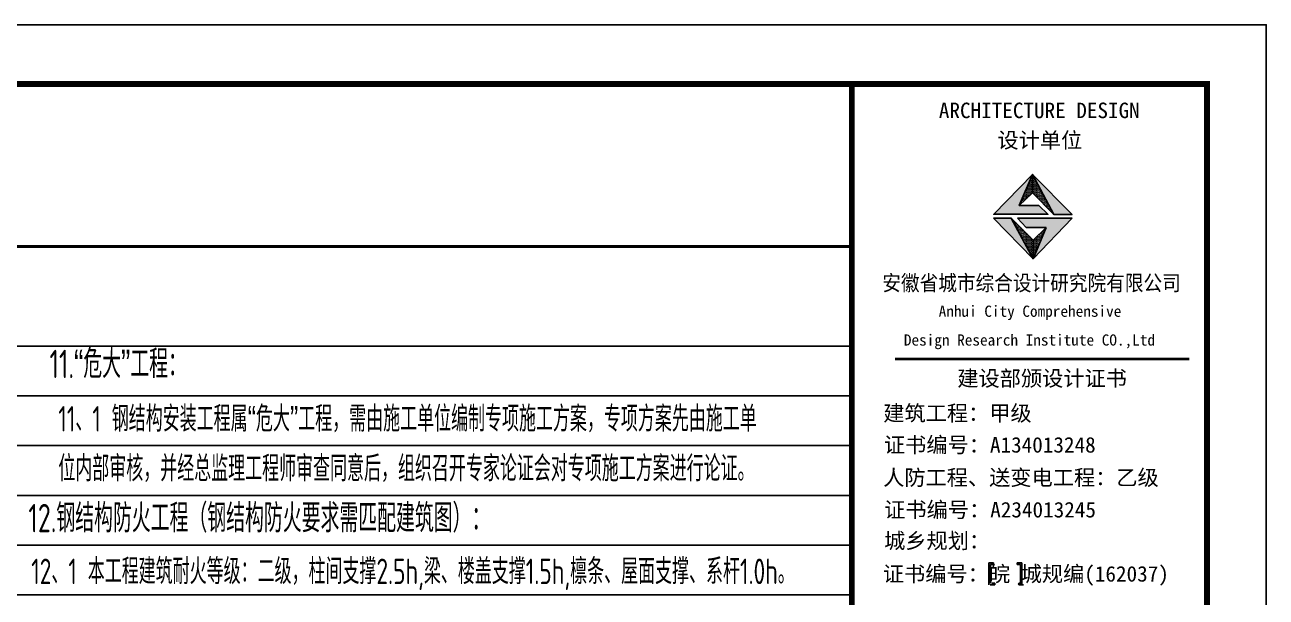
# Model space of a CAD drawing. Extents: x 32461 to 372567, y -698896 to 182569.
# Drawn here: x 127574 to 148573, y 88972 to 98658 of the extents above; entities that cross this region are included whole.
import ezdxf

# ---------------------------------------------------------------- set-up
doc = ezdxf.new("R2010")
doc.units = 0
doc.header["$LTSCALE"] = 1000
doc.header["$MEASUREMENT"] = 0
for name, color, linetype in [('PUB_TITLE', 4, 'CONTINUOUS'), ('S1', 2, 'CONTINUOUS'), ('图框', 4, 'CONTINUOUS'), ('底线', 250, 'CONTINUOUS'), ('校对改', 22, 'CONTINUOUS')]:
    doc.layers.add(name, color=color, linetype=linetype)
doc.styles.add('HZS', font='atssdeng.shx', dxfattribs={"width": 0.7, "bigfont": 'atssdchn.shx'})
doc.styles.add('黑体', font='simhei.ttf', dxfattribs={"width": 0.6, "height": 4.3})

msp = doc.modelspace()

# ---------------------------------------------------------------- hatches: boundary and pattern name
at = {"layer": '图框'}
for color, points in [(1, [(144394.6, 95598.1), (144622.2, 96126.1), (143965.8, 95451.5), (144879.8, 95451.5), (144728.1, 95598.1)]), (1, [(144980.8, 95448.7), (145290.3, 95448.7), (144622.2, 96126.1)]), (1, [(144261.8, 95383.6), (143958.4, 95383.6), (144631.1, 94700.3)]), (1, [(144366.5, 95385.6), (144515.7, 95229), (144853.8, 95229), (144631.1, 94700.3), (145290.8, 95385.6)]), (4, [(143909.6, 89527.5), (143960.8, 89527.5), (143960.8, 89553.1), (143937.2, 89553.1), (143881.9, 89553.1), (143881.9, 89180.7), (143937.2, 89180.7), (143960.8, 89180.7), (143960.8, 89206.3), (143909.6, 89206.3)]), (4, [(144414.6, 89206.3), (144363.3, 89206.3), (144363.3, 89180.7), (144387, 89180.7), (144442.2, 89180.7), (144442.2, 89553.1), (144387, 89553.1), (144363.3, 89553.1), (144363.3, 89527.5), (144414.6, 89527.5)])]:
    msp.add_hatch(color=color, dxfattribs=at).paths.add_polyline_path(points)
h = msp.add_hatch(dxfattribs=at)
h.set_pattern_fill('DOTS', color=256, scale=300, style=0)
h.set_pattern_definition([(0, (-2134740.585, 957175.949), (9.375, 18.75), [0, -18.75])])
h.paths.add_polyline_path([(144631.1, 94700.3), (144631.1, 95015.2), (144261.8, 95383.6)])
h.paths.add_polyline_path([(144853.8, 95229), (144631.1, 95015.2), (144631.1, 94700.3)])
h.paths.add_polyline_path([(144622.2, 96126.1), (144622.2, 95815.6), (144980.8, 95448.7)])
h.paths.add_polyline_path([(144622.2, 95815.6), (144622.2, 96126.1), (144394.6, 95598.1)])

# ---------------------------------------------------------------- linework, layer by layer
at = {"layer": 'PUB_TITLE'}
msp.add_lwpolyline([(74273.1, 56658.2), (148573.1, 56658.2), (148573.1, 98658.2), (74273.1, 98658.2)], close=True, dxfattribs=at)
at = {"layer": 'PUB_TITLE', "const_width": 100}
msp.add_lwpolyline([(76773.1, 57658.2), (147573.1, 57658.2), (147573.1, 97658.2), (76773.1, 97658.2)], close=True, dxfattribs=at)
at = {"layer": 'PUB_TITLE', "const_width": 50}
msp.add_lwpolyline([(76773.1, 94904.1), (141563.8, 94904.1)], dxfattribs=at)
at = {"layer": '图框'}
for p, q in [((144394.6, 95598.1), (144622.2, 96126.1)), ((144622.2, 96126.1), (144980.8, 95448.7)), ((144631.1, 94700.3), (143958.4, 95383.6)), ((143958.4, 95383.6), (144261.8, 95383.6)), ((144631.1, 94700.3), (143958.4, 95383.6)), ((143958.4, 95383.6), (144261.8, 95383.6)), ((143958.4, 95383.6), (144261.8, 95383.6)), ((144631.1, 95015.2), (144261.8, 95383.6)), ((144366.5, 95385.6), (145290.8, 95385.6)), ((144515.7, 95229), (144366.5, 95385.6)), ((145290.8, 95385.6), (144631.1, 94700.3)), ((144853.8, 95229), (144515.7, 95229)), ((144631.1, 95015.2), (144853.8, 95229)), ((144853.8, 95229), (144631.1, 94700.3)), ((144631.1, 94700.3), (144631.1, 95015.2)), ((144631.1, 94700.3), (144631.1, 95015.2)), ((144631.1, 94700.3), (144631.1, 95015.2))]:
    msp.add_line(p, q, dxfattribs=at)
at = {"layer": '图框', "color": 1}
for p, q in [((144631.1, 94700.3), (143958.4, 95383.6)), ((144261.8, 95383.6), (144631.1, 94700.3))]:
    msp.add_line(p, q, dxfattribs=at)
at = {"layer": '图框', "color": 4}
for p, q in [((143881.9, 89553.1), (143937.2, 89553.1)), ((143881.9, 89553.1), (143881.9, 89180.7)), ((143960.8, 89527.5), (143909.6, 89527.5)), ((143909.6, 89527.5), (143909.6, 89206.3)), ((143937.2, 89553.1), (143960.8, 89553.1)), ((143960.8, 89553.1), (143960.8, 89527.5)), ((144387, 89553.1), (144363.3, 89553.1)), ((144363.3, 89553.1), (144363.3, 89527.5)), ((144363.3, 89527.5), (144414.6, 89527.5)), ((144442.2, 89553.1), (144387, 89553.1)), ((144414.6, 89527.5), (144414.6, 89206.3)), ((144442.2, 89553.1), (144442.2, 89180.7)), ((143904.9, 89180.7), (143960.1, 89180.7)), ((143983.8, 89206.3), (143932.5, 89206.3)), ((143960.1, 89180.7), (143983.8, 89180.7)), ((143983.8, 89180.7), (143983.8, 89206.3)), ((144386.3, 89180.7), (144386.3, 89206.3)), ((144386.3, 89206.3), (144437.5, 89206.3)), ((144409.9, 89180.7), (144386.3, 89180.7)), ((144465.2, 89180.7), (144409.9, 89180.7))]:
    msp.add_line(p, q, dxfattribs=at)
at = {"layer": '图框', "color": 4, "const_width": 98.6}
msp.add_lwpolyline([(141563.8, 97658.2), (147573.1, 97658.2), (147573.1, 57658.2), (141563.8, 57658.2)], close=True, dxfattribs=at)
at = {"layer": '图框'}
for points in [[(144728.1, 95598.1), (144394.6, 95598.1), (144622.2, 95815.6), (144980.8, 95448.7), (145290.3, 95448.7), (144622.2, 96126.1), (143965.8, 95451.5), (144879.8, 95451.5), (144728.1, 95598.1)], [(144622.2, 96126.1), (144622.2, 95815.6)]]:
    msp.add_lwpolyline(points, dxfattribs=at)
at = {"layer": '图框', "color": 4, "const_width": 49.8}
msp.add_lwpolyline([(142292.5, 93002.2), (147272.5, 93002.2)], dxfattribs=at)
at = {"layer": '底线'}
for p, q in [((141563.8, 93220.5), (76773.1, 93220.5)), ((141563.8, 92378.7), (76773.1, 92378.7)), ((141563.8, 91536.9), (76773.1, 91536.9)), ((141563.8, 90695.1), (76773.1, 90695.1)), ((141563.8, 89853.3), (76773.1, 89853.3)), ((141563.8, 89011.4), (76773.1, 89011.4))]:
    msp.add_line(p, q, dxfattribs=at)

# ---------------------------------------------------------------- texts
at = {"layer": 'S1', "color": 1, "style": 'HZS', "width": 0.7}
for s, p in [('11.“危大”工程：', (127991.1, 92678.8)), ('12.钢结构防火工程（钢结构防火要求需匹配建筑图）：', (127633.4, 90069.7))]:
    msp.add_text(s, height=480, dxfattribs=at).set_placement(p)
at = {"layer": '图框', "color": 4, "style": '黑体'}
for s, height, p in [('ARCHITECTURE DESIGN', 262.944, (143035.6, 97078.4)), ('设计单位', 262.94, (144026.9, 96574.8)), ('Anhui City Comprehensive ', 189.24, (143032.9, 93716.6)), (' Design Research Institute CO.,Ltd', 189.24, (142315.6, 93229.7)), ('建设部颁设计证书', 262.94, (143348.1, 92543.5)), (' 建筑工程：甲级', 262.94, (141916.8, 91954.3)), ('证书编号：A134013248', 262.944, (142107, 91418.5)), ('人防工程、送变电工程：乙级', 262.944, (142093.2, 90864.8)), ('证书编号：A234013245', 262.944, (142111.8, 90320.6)), ('城乡规划：', 262.94, (142109.8, 89795.3)), ('证书编号：皖 城规编(162037)', 262.944, (142088.8, 89235.2))]:
    msp.add_text(s, height=height, dxfattribs=at).set_placement(p)
at = {"layer": '图框', "color": 4, "style": '黑体', "width": 0.88}
msp.add_text('安徽省城市综合设计研究院有限公司', height=262.944, dxfattribs=at).set_placement((142078.8, 94158.6))
at = {"layer": '校对改', "style": 'HZS', "width": 0.7}
for s, p in [('11、1 钢结构安装工程属“危大”工程，需由施工单位编制专项施工方案，专项方案先由施工单', (128140.2, 91774)), ('位内部审核，并经总监理工程师审查同意后，组织召开专家论证会对专项施工方案进行论证。', (128140.2, 90932.2)), ('12、1 本工程建筑耐火等级：二级，柱间支撑2.5h,梁、楼盖支撑1.5h,檩条、屋面支撑、系杆1.0h。', (127681.3, 89192.2))]:
    msp.add_text(s, height=432, dxfattribs=at).set_placement(p)

doc.saveas('drawing.dxf')
